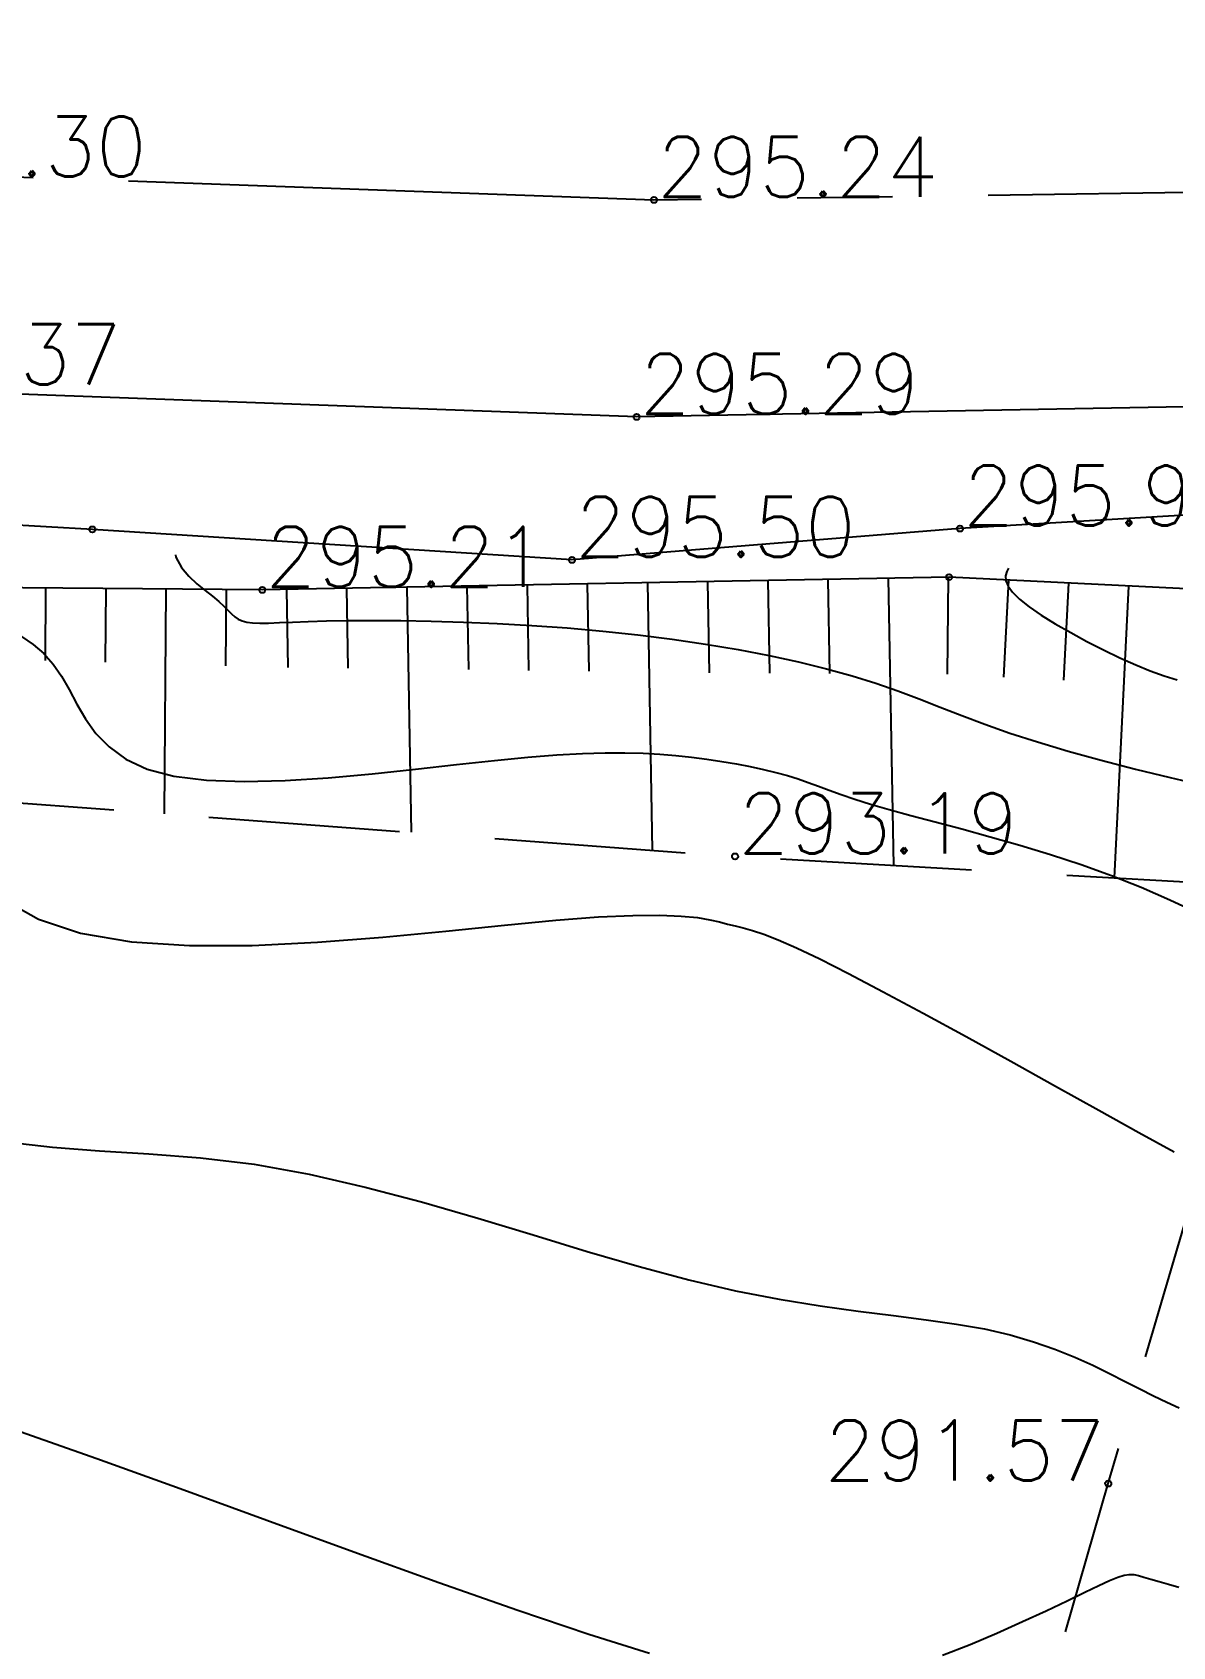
# Model space of a CAD drawing. Extents: x 524954 to 526204, y 9523489 to 9524010.
# Drawn here: x 525859.84 to 525878.79, y 9523772.77 to 9523799.6 of the extents above; entities that cross this region are included whole.
import ezdxf
from ezdxf.enums import TextEntityAlignment as Align

# ---------------------------------------------------------------- set-up
doc = ezdxf.new("R2010")
doc.units = 0
doc.header["$PDMODE"] = 33
doc.header["$PDSIZE"] = 0.1
doc.linetypes.add('AXES2', pattern=[28.575, 19.05, -3.175, 3.175, -3.175])
doc.linetypes.add('CACHE2', pattern=[4.7625, 3.175, -1.5875])
for name, color, linetype in [('Axe_Route_Existante', 1, 'AXES2'), ('Bas_Talus', 40, 'CACHE2'), ('Bord_Route_Existante', 6, 'Continuous'), ('Borde_Piste', 7, 'CACHE2'), ('CN_01_00', 3, 'Continuous'), ('CN_02_00', 4, 'Continuous'), ('CN_05_00', 6, 'Continuous'), ('Haut_Talus', 30, 'Continuous'), ('Talus', 2, 'Continuous'), ('TopoAlt', 3, 'Continuous'), ('TOPOJIS', 7, 'Continuous')]:
    doc.layers.add(name, color=color, linetype=linetype)
doc.layers.add('Trottoir', color=7, linetype='Continuous', true_color=0xff6666)
doc.styles.add('Simplex 1.0', font='Simplex.shx', dxfattribs={"width": 0.99, "height": 1})

# ---------------------------------------------------------------- blocks, each defined once
blk = doc.blocks.new('TCPOINT M')
at = {"color": 0}
blk.add_point((0, 0), dxfattribs=at)
at = {"layer": 'TopoAlt', "style": 'Simplex 1.0', "width": 0.99}
blk.add_attdef('ALT', (0.15, 0.15), '', height=1, dxfattribs=at)

msp = doc.modelspace()

# ---------------------------------------------------------------- linework, layer by layer
at = {"layer": 'Axe_Route_Existante', "ltscale": 0.5, "flags": 128}
msp.add_lwpolyline([(525586.699, 9523773.004), (525594.438, 9523777.106), (525618.223, 9523789.407), (525625.013, 9523793.73), (525631.595, 9523797.596), (525637.632, 9523800.898), (525652.791, 9523807.42), (525669.106, 9523811.823), (525685.979, 9523814.884), (525693.088, 9523815.654), (525707.454, 9523816.694), (525717.039, 9523816.84), (525725.297, 9523816.644), (525729.698, 9523816.378), (525741.406, 9523815.177), (525741.84, 9523815.117), (525749.699, 9523813.877), (525775.145, 9523809.302), (525803.422, 9523804.201), (525817.048, 9523801.682), (525827.851, 9523799.771), (525839.056, 9523798.429), (525854.65, 9523797.376), (525870.172, 9523796.814), (525884.208, 9523797.02), (525899.003, 9523797.789), (525917.125, 9523799.773), (525932.341, 9523803.156), (525937.747, 9523804.809), (525941.803, 9523806.256), (525947.141, 9523808.768), (525964.848, 9523819.198), (525980.541, 9523832.453), (525991.817, 9523846.401), (526001.896, 9523863.645), (526032.968, 9523917.472), (526051.53, 9523951.634), (526076.259, 9523995.188)], dxfattribs=at)
at = {"layer": 'Bas_Talus', "flags": 128}
msp.add_lwpolyline([(525839.037, 9523788.415), (525854.848, 9523787.148), (525871.519, 9523785.902), (525879.904, 9523785.426)], dxfattribs=at)
at = {"layer": 'Bord_Route_Existante', "flags": 128}
msp.add_lwpolyline([(525884.152, 9523793.467), (525869.882, 9523793.206), (525856.608, 9523793.696), (525854.234, 9523793.913), (525841.914, 9523794.627), (525838.504, 9523795.053), (525827.467, 9523796.366), (525816.218, 9523798.392), (525803.195, 9523800.73), (525774.527, 9523805.903), (525748.816, 9523810.429), (525741.663, 9523811.609), (525729.63, 9523812.83), (525724.918, 9523813.109), (525716.953, 9523813.279), (525707.671, 9523813.078)], dxfattribs=at)
at = {"layer": 'Borde_Piste', "flags": 128}
msp.add_lwpolyline([(525874.373, 9523763.858), (525877.72, 9523775.477), (525882.053, 9523790.199)], dxfattribs=at)
at = {"layer": 'CN_01_00', "flags": 128}
for points, elevation in [([(525859.387, 9523785.173), (525859.945, 9523784.86), (525860.642, 9523784.625), (525861.488, 9523784.482), (525862.452, 9523784.42), (525863.497, 9523784.422), (525864.581, 9523784.474), (525865.667, 9523784.558), (525866.715, 9523784.658), (525867.686, 9523784.758), (525868.54, 9523784.841), (525869.248, 9523784.895), (525869.819, 9523784.922), (525870.271, 9523784.925), (525870.623, 9523784.911), (525870.893, 9523784.884), (525871.1, 9523784.85), (525871.261, 9523784.813), (525871.396, 9523784.778), (525871.522, 9523784.748), (525871.655, 9523784.716), (525871.809, 9523784.673), (525871.998, 9523784.609), (525872.238, 9523784.514), (525872.542, 9523784.381), (525872.926, 9523784.198), (525873.403, 9523783.957), (525873.982, 9523783.653), (525874.643, 9523783.297), (525875.358, 9523782.906), (525876.102, 9523782.496), (525876.846, 9523782.084), (525877.564, 9523781.684), (525878.229, 9523781.315), (525878.815, 9523780.991)], 293), ([(525859.639, 9523776.345), (525860.914, 9523775.893), (525862.297, 9523775.393), (525863.737, 9523774.869), (525865.186, 9523774.342), (525866.594, 9523773.836), (525867.912, 9523773.372), (525869.091, 9523772.973), (525870.095, 9523772.656)], 291), ([(525874.968, 9523772.624), (525875.423, 9523772.804), (525875.869, 9523772.993), (525876.294, 9523773.183), (525876.686, 9523773.365), (525877.036, 9523773.53), (525877.331, 9523773.672), (525877.564, 9523773.784), (525877.743, 9523773.866), (525877.88, 9523773.922), (525877.984, 9523773.955), (525878.069, 9523773.969), (525878.145, 9523773.966), (525878.222, 9523773.95), (525878.314, 9523773.923), (525878.428, 9523773.888), (525878.564, 9523773.848), (525878.721, 9523773.804), (525878.895, 9523773.757)], 291)]:
    msp.add_lwpolyline(points, dxfattribs=dict(at, elevation=elevation))
at = {"layer": 'CN_02_00', "flags": 128}
for points, elevation in [([(525876.062, 9523790.694), (525876.033, 9523790.639), (525876.013, 9523790.564), (525876.019, 9523790.483), (525876.055, 9523790.393), (525876.128, 9523790.292), (525876.243, 9523790.179), (525876.405, 9523790.052), (525876.606, 9523789.914), (525876.84, 9523789.769), (525877.096, 9523789.622), (525877.366, 9523789.475), (525877.642, 9523789.335), (525877.915, 9523789.204), (525878.176, 9523789.086), (525878.419, 9523788.985), (525878.647, 9523788.902), (525878.863, 9523788.835)], 296), ([(525859.661, 9523789.558), (525859.858, 9523789.427), (525860.033, 9523789.275), (525860.188, 9523789.099), (525860.326, 9523788.899), (525860.452, 9523788.675), (525860.58, 9523788.435), (525860.724, 9523788.189), (525860.898, 9523787.947), (525861.118, 9523787.721), (525861.398, 9523787.52), (525861.752, 9523787.354), (525862.196, 9523787.234), (525862.738, 9523787.167), (525863.362, 9523787.146), (525864.043, 9523787.164), (525864.76, 9523787.21), (525865.489, 9523787.275), (525866.208, 9523787.351), (525866.893, 9523787.427), (525867.521, 9523787.497), (525868.076, 9523787.55), (525868.56, 9523787.589), (525868.985, 9523787.613), (525869.358, 9523787.625), (525869.69, 9523787.626), (525869.991, 9523787.617), (525870.269, 9523787.601), (525870.535, 9523787.578), (525870.795, 9523787.55), (525871.051, 9523787.517), (525871.3, 9523787.48), (525871.541, 9523787.44), (525871.772, 9523787.396), (525871.992, 9523787.348), (525872.198, 9523787.298), (525872.389, 9523787.245), (525872.565, 9523787.19), (525872.734, 9523787.132), (525872.904, 9523787.07), (525873.083, 9523787.004), (525873.282, 9523786.932), (525873.508, 9523786.856), (525873.771, 9523786.772), (525874.079, 9523786.681), (525874.439, 9523786.583), (525874.844, 9523786.475), (525875.287, 9523786.358), (525875.76, 9523786.23), (525876.253, 9523786.089), (525876.759, 9523785.936), (525877.269, 9523785.769), (525877.774, 9523785.586), (525878.268, 9523785.389), (525878.745, 9523785.181), (525879.199, 9523784.969)], 294), ([(525859.45, 9523781.152), (525860.179, 9523781.067), (525860.957, 9523781.01), (525861.779, 9523780.96), (525862.639, 9523780.892), (525863.53, 9523780.784), (525864.444, 9523780.62), (525865.375, 9523780.407), (525866.311, 9523780.158), (525867.243, 9523779.888), (525868.163, 9523779.61), (525869.06, 9523779.337), (525869.926, 9523779.083), (525870.75, 9523778.862), (525871.526, 9523778.683), (525872.252, 9523778.543), (525872.931, 9523778.432), (525873.563, 9523778.343), (525874.151, 9523778.269), (525874.696, 9523778.2), (525875.199, 9523778.128), (525875.663, 9523778.047), (525876.088, 9523777.948), (525876.477, 9523777.835), (525876.835, 9523777.711), (525877.163, 9523777.579), (525877.465, 9523777.444), (525877.743, 9523777.308), (525878.002, 9523777.175), (525878.245, 9523777.05), (525878.473, 9523776.935), (525878.691, 9523776.83), (525878.901, 9523776.736)], 292)]:
    msp.add_lwpolyline(points, dxfattribs=dict(at, elevation=elevation))
at = {"layer": 'CN_05_00', "elevation": 295, "flags": 128}
msp.add_lwpolyline([(525862.219, 9523790.912), (525862.228, 9523790.878), (525862.32, 9523790.705), (525862.441, 9523790.558), (525862.576, 9523790.432), (525862.713, 9523790.323), (525862.838, 9523790.227), (525862.941, 9523790.14), (525863.024, 9523790.063), (525863.092, 9523789.995), (525863.152, 9523789.936), (525863.208, 9523789.886), (525863.265, 9523789.846), (525863.33, 9523789.815), (525863.408, 9523789.794), (525863.503, 9523789.782), (525863.622, 9523789.778), (525863.768, 9523789.781), (525863.947, 9523789.788), (525864.164, 9523789.797), (525864.423, 9523789.807), (525864.729, 9523789.816), (525865.088, 9523789.823), (525865.501, 9523789.825), (525865.964, 9523789.822), (525866.467, 9523789.813), (525867.004, 9523789.797), (525867.565, 9523789.773), (525868.144, 9523789.74), (525868.731, 9523789.699), (525869.32, 9523789.647), (525869.902, 9523789.584), (525870.473, 9523789.512), (525871.03, 9523789.429), (525871.568, 9523789.339), (525872.085, 9523789.24), (525872.575, 9523789.134), (525873.036, 9523789.022), (525873.464, 9523788.903), (525873.856, 9523788.78), (525874.224, 9523788.653), (525874.577, 9523788.52), (525874.928, 9523788.384), (525875.289, 9523788.244), (525875.67, 9523788.1), (525876.084, 9523787.953), (525876.543, 9523787.804), (525877.052, 9523787.652), (525877.601, 9523787.5), (525878.172, 9523787.352), (525878.75, 9523787.212), (525879.316, 9523787.081)], dxfattribs=at)
at = {"layer": 'Haut_Talus', "flags": 128}
msp.add_lwpolyline([(525882.053, 9523790.199), (525875.076, 9523790.543), (525863.662, 9523790.331), (525855.04, 9523790.404), (525839.776, 9523791.534)], dxfattribs=at)
at = {"layer": 'Talus'}
for p, q in [((525860.063, 9523790.362), (525860.053, 9523789.161)), ((525861.063, 9523790.353), (525861.053, 9523789.131)), ((525862.063, 9523790.345), (525862.031, 9523786.611)), ((525863.063, 9523790.337), (525863.052, 9523789.07)), ((525864.063, 9523790.339), (525864.087, 9523789.044)), ((525865.063, 9523790.357), (525865.087, 9523789.031)), ((525866.063, 9523790.376), (525866.138, 9523786.304)), ((525867.062, 9523790.394), (525867.088, 9523789.006)), ((525868.062, 9523790.413), (525868.089, 9523788.993)), ((525869.062, 9523790.431), (525869.089, 9523788.981)), ((525870.062, 9523790.45), (525870.144, 9523786.004)), ((525871.062, 9523790.468), (525871.09, 9523788.955)), ((525872.062, 9523790.487), (525872.09, 9523788.947)), ((525873.061, 9523790.505), (525873.09, 9523788.94)), ((525874.061, 9523790.524), (525874.15, 9523785.752)), ((525875.061, 9523790.542), (525875.041, 9523788.93)), ((525876.06, 9523790.494), (525875.98, 9523788.882)), ((525877.059, 9523790.445), (525876.979, 9523788.83)), ((525878.057, 9523790.396), (525877.818, 9523785.544))]:
    msp.add_line(p, q, dxfattribs=at)
at = {"layer": 'Trottoir', "flags": 128}
msp.add_lwpolyline([(525911.085, 9523793.428), (525906.321, 9523792.844), (525900.494, 9523792.338), (525894.562, 9523791.839), (525886.49, 9523791.502), (525879.099, 9523791.58), (525875.256, 9523791.35), (525868.808, 9523790.83), (525860.84, 9523791.337), (525853.905, 9523791.734), (525845.09, 9523792.412), (525837.656, 9523793.061), (525829.276, 9523794.015), (525822.525, 9523794.821), (525807.052, 9523797.465), (525798.435, 9523799.091), (525795.981, 9523799.369), (525792.097, 9523800.022), (525791.124, 9523800.454), (525783.535, 9523802.027), (525773.703, 9523803.861), (525752.466, 9523807.128)], dxfattribs=at)

# ---------------------------------------------------------------- block references
at = {"layer": 'TOPOJIS'}
ref = msp.add_blockref('TCPOINT M', (525857.027, 9523797.151, 294.3), dxfattribs=at)
ref.add_attrib('ALT', '294.30', (525857.077, 9523797.201, 294.3), dxfattribs={"layer": 'TopoAlt', "height": 1, "style": 'Simplex 1.0', "width": 0.99})
ref = msp.add_blockref('TCPOINT M', (525870.172, 9523796.814, 295.24), dxfattribs=at)
ref.add_attrib('ALT', '295.24', (525870.222, 9523796.864, 295.24), dxfattribs={"layer": 'TopoAlt', "height": 1, "style": 'Simplex 1.0', "width": 0.99})
ref = msp.add_blockref('TCPOINT M', (525856.608, 9523793.696, 294.37), dxfattribs=at)
ref.add_attrib('ALT', '294.37', (525856.658, 9523793.746, 294.37), dxfattribs={"layer": 'TopoAlt', "height": 1, "style": 'Simplex 1.0', "width": 0.99})
ref = msp.add_blockref('TCPOINT M', (525869.882, 9523793.206, 295.29), dxfattribs=at)
ref.add_attrib('ALT', '295.29', (525869.932, 9523793.256, 295.29), dxfattribs={"layer": 'TopoAlt', "height": 1, "style": 'Simplex 1.0', "width": 0.99})
ref = msp.add_blockref('TCPOINT M', (525875.256, 9523791.35, 295.91), dxfattribs=at)
ref.add_attrib('ALT', '295.91', (525875.306, 9523791.4, 295.91), dxfattribs={"layer": 'TopoAlt', "height": 1, "style": 'Simplex 1.0', "width": 0.99})
ref = msp.add_blockref('TCPOINT M', (525868.808, 9523790.83, 295.5), dxfattribs=at)
ref.add_attrib('ALT', '295.50', (525868.858, 9523790.88, 295.5), dxfattribs={"layer": 'TopoAlt', "height": 1, "style": 'Simplex 1.0', "width": 0.99})
for p in [(525860.84, 9523791.337, 294.95), (525875.076, 9523790.543, 295.94)]:
    msp.add_blockref('TCPOINT M', p, dxfattribs=at)
ref = msp.add_blockref('TCPOINT M', (525863.662, 9523790.331, 295.21), dxfattribs=at)
ref.add_attrib('ALT', '295.21', (525863.712, 9523790.381, 295.21), dxfattribs={"layer": 'TopoAlt', "height": 1, "style": 'Simplex 1.0', "width": 0.99})
ref = msp.add_blockref('TCPOINT M', (525871.519, 9523785.902, 293.19), dxfattribs=at)
ref.add_attrib('ALT', '293.19', (525871.569, 9523785.952, 293.19), dxfattribs={"layer": 'TopoAlt', "height": 1, "style": 'Simplex 1.0', "width": 0.99})
ref = msp.add_blockref('TCPOINT M', (525877.72, 9523775.477, 291.57), dxfattribs=at)
ref.add_attrib('ALT', '291.57', dxfattribs={"layer": 'TopoAlt', "height": 1, "style": 'Simplex 1.0', "width": 0.99}).set_placement((525877.67, 9523775.527, 291.57), align=Align.RIGHT)

doc.saveas('drawing.dxf')
